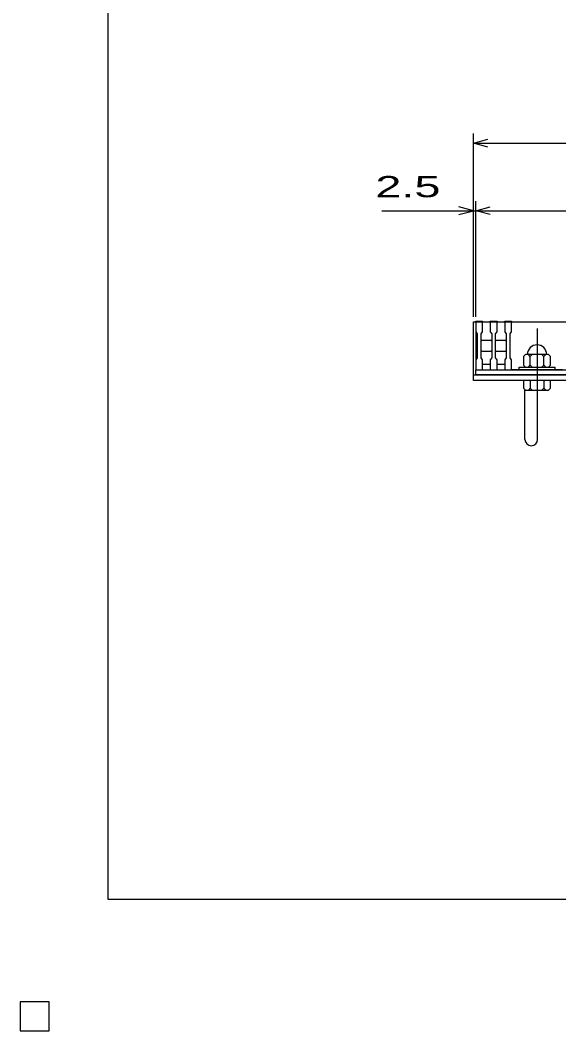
# Model space of a CAD drawing. Units: millimetres, scale not verified. Extents: x -1820 to 1731, y -1282 to 1054.
# Drawn here: x -1820 to -1262, y -1282 to -235 of the extents above; entities that cross this region are included whole.
import ezdxf
from ezdxf.enums import TextEntityAlignment as Align

# ---------------------------------------------------------------- set-up
doc = ezdxf.new("R2010")
doc.units = ezdxf.units.MM
doc.header["$LTSCALE"] = 10
doc.linetypes.add('CHAIN', pattern=[18.5, 12, -1.5, 3.5, -1.5])
for name, color, linetype, lineweight in [('0_2', 150, 'Continuous', 25), ('16', 3, 'Continuous', 25), ('19', 6, 'Continuous', 25), ('22', 4, 'Continuous', 25)]:
    doc.layers.add(name, color=color, linetype=linetype, lineweight=lineweight)
doc.styles.add('ベクトル', font='')
doc.styles.get('ベクトル').set_extended_font_data('ベクトル')

msp = doc.modelspace()

# ---------------------------------------------------------------- linework, layer by layer
at = {"layer": '0_2'}
for p, q in [((-1729, -1146.5), (-1729, 1053.5)), ((1731, -1146.5), (-1729, -1146.5))]:
    msp.add_line(p, q, dxfattribs=at)
at = {"layer": '16'}
for p, q in [((-1348, -547.5), (-1348, -546.8)), ((-1348, -546.8), (-1341, -546.8)), ((-1348, -547.5), (-1348, -558)), ((-1341, -547.5), (-1348, -547.5)), ((-1348, -547.5), (-1348, -591.5)), ((-1348, -547.5), (-353, -547.5)), ((-1341, -546.8), (-1341, -547.5)), ((-1341, -558), (-1341, -547.5)), ((-1333, -547.5), (-1333, -546.8)), ((-1333, -546.8), (-1326, -546.8)), ((-1333, -547.5), (-1333, -558)), ((-1326, -547.5), (-1333, -547.5)), ((-1326, -546.8), (-1326, -547.5)), ((-1326, -558), (-1326, -547.5)), ((-1318, -547.5), (-1318, -546.8)), ((-1318, -546.8), (-1311, -546.8)), ((-1318, -547.5), (-1318, -558)), ((-1311, -547.5), (-1318, -547.5)), ((-1311, -546.8), (-1311, -547.5)), ((-1311, -558), (-1311, -547.5)), ((-1311, -547.5), (-1258, -547.5)), ((-1348, -558), (-1346.5, -560)), ((-1346.5, -560), (-1346.5, -585)), ((-1342.5, -560), (-1341, -558)), ((-1342.5, -585), (-1342.5, -560)), ((-1333, -558), (-1331.5, -560)), ((-1331.5, -560), (-1331.5, -585)), ((-1327.5, -560), (-1326, -558)), ((-1327.5, -585), (-1327.5, -560)), ((-1318, -558), (-1316.5, -560)), ((-1316.5, -560), (-1316.5, -585)), ((-1312.5, -560), (-1311, -558)), ((-1312.5, -585), (-1312.5, -560)), ((-1342.5, -567.5), (-1341.5, -566.5)), ((-1341.5, -566.5), (-1332.5, -566.5)), ((-1332.5, -566.5), (-1331.5, -567.5)), ((-1327.5, -567.5), (-1326.5, -566.5)), ((-1326.5, -566.5), (-1317.5, -566.5)), ((-1317.5, -566.5), (-1316.5, -567.5)), ((-1346.5, -585), (-1348, -587)), ((-1341.5, -578.5), (-1342.5, -577.5)), ((-1341, -587), (-1342.5, -585)), ((-1332.5, -578.5), (-1341.5, -578.5)), ((-1331.5, -585), (-1333, -587)), ((-1331.5, -577.5), (-1332.5, -578.5)), ((-1326.5, -578.5), (-1327.5, -577.5)), ((-1326, -587), (-1327.5, -585)), ((-1317.5, -578.5), (-1326.5, -578.5)), ((-1316.5, -585), (-1318, -587)), ((-1316.5, -577.5), (-1317.5, -578.5)), ((-1311, -587), (-1312.5, -585)), ((-1296.5, -581.5), (-1298.5, -583.5)), ((-1298.5, -583.5), (-1298.5, -592.5)), ((-1272.5, -581.5), (-1296.5, -581.5)), ((-1291.5, -583.5), (-1293.5, -581.5)), ((-1289.5, -581.5), (-1291.5, -583.5)), ((-1291.5, -592.5), (-1291.5, -583.5)), ((-1277.5, -583.5), (-1279.5, -581.5)), ((-1275.5, -581.5), (-1277.5, -583.5)), ((-1277.5, -592.5), (-1277.5, -583.5)), ((-1270.5, -583.5), (-1272.5, -581.5)), ((-1270.5, -592.5), (-1270.5, -583.5)), ((-1348, -587), (-1348, -597.5)), ((-1341, -597.5), (-1341, -587)), ((-1341, -591.5), (-1333, -591.5)), ((-1333, -587), (-1333, -597.5)), ((-1326, -597.5), (-1326, -587)), ((-1326, -591.5), (-1318, -591.5)), ((-1318, -587), (-1318, -597.5)), ((-1311, -597.5), (-1311, -587)), ((-1303, -597.5), (-1303, -594.5)), ((-1303, -594.5), (-1266, -594.5)), ((-1298.5, -592.5), (-1296.5, -594.5)), ((-1293.5, -594.5), (-1291.5, -592.5)), ((-1291.5, -592.5), (-1289.5, -594.5)), ((-1279.5, -594.5), (-1277.5, -592.5)), ((-1277.5, -592.5), (-1275.5, -594.5)), ((-1272.5, -594.5), (-1270.5, -592.5)), ((-1266, -594.5), (-1266, -597.5)), ((-1348, -597.5), (-1341, -597.5)), ((-1348, -597.5), (-353, -597.5)), ((-1348, -602.5), (-1348, -597.5)), ((-353, -602.5), (-1348, -602.5)), ((-1333, -597.5), (-1326, -597.5)), ((-1318, -597.5), (-1311, -597.5)), ((-1258, -597.5), (-1311, -597.5)), ((-1266, -597.5), (-1303, -597.5)), ((-1790, -1252.5), (-1820, -1252.5)), ((-1820, -1252.5), (-1820, -1282.5)), ((-1790, -1252.5), (-1820, -1252.5)), ((-1820, -1252.5), (-1820, -1282.5)), ((-1790, -1252.5), (-1820, -1252.5)), ((-1820, -1252.5), (-1820, -1282.5)), ((-1790, -1252.5), (-1820, -1252.5)), ((-1820, -1252.5), (-1820, -1282.5)), ((-1790, -1252.5), (-1820, -1252.5)), ((-1820, -1252.5), (-1820, -1282.5)), ((-1790, -1282.5), (-1790, -1252.5)), ((-1790, -1282.5), (-1790, -1252.5)), ((-1790, -1282.5), (-1790, -1252.5)), ((-1790, -1282.5), (-1790, -1252.5)), ((-1790, -1282.5), (-1790, -1252.5)), ((-1820, -1282.5), (-1790, -1282.5)), ((-1820, -1282.5), (-1790, -1282.5)), ((-1820, -1282.5), (-1790, -1282.5)), ((-1820, -1282.5), (-1790, -1282.5)), ((-1820, -1282.5), (-1790, -1282.5))]:
    msp.add_line(p, q, dxfattribs=at)
at = {"layer": '16', "linetype": 'CHAIN'}
msp.add_line((-1284.5, -554.5), (-1284.5, -629.5), dxfattribs=at)
at = {"layer": '16'}
msp.add_arc((-1284.5, -581.5), 10, 0, 180, dxfattribs=at)
at = {"layer": '19'}
for p, q in [((-1350.5, -602.5), (-1350.5, -547.5)), ((-1350.5, -547.5), (-1348, -547.5)), ((-1350.5, -602.5), (-350.5, -602.5)), ((-1350.5, -608.5), (-1350.5, -602.5)), ((-350.5, -608.5), (-1350.5, -608.5)), ((-1298.5, -608.5), (-1298.5, -616.5)), ((-1270.5, -608.5), (-1298.5, -608.5)), ((-1298.5, -616.5), (-1296.5, -618.5)), ((-1291.5, -616.5), (-1293.5, -618.5)), ((-1291.5, -608.5), (-1291.5, -616.5)), ((-1289.5, -618.5), (-1291.5, -616.5)), ((-1277.5, -616.5), (-1279.5, -618.5)), ((-1277.5, -608.5), (-1277.5, -616.5)), ((-1275.5, -618.5), (-1277.5, -616.5)), ((-1272.5, -618.5), (-1270.5, -616.5)), ((-1270.5, -616.5), (-1270.5, -608.5)), ((-1297, -669.6), (-1297, -618.5)), ((-1296.5, -618.5), (-1272.5, -618.5)), ((-1284, -669.6), (-1284, -618.5))]:
    msp.add_line(p, q, dxfattribs=at)
msp.add_arc((-1290.5, -669.6), 6.5, 180, 0, dxfattribs=at)
at = {"layer": '22'}
for p, q in [((-1350.5, -542.5), (-1350.5, -352.5)), ((-1350.5, -362.5), (-1335.5, -358.5)), ((-1335.5, -366.5), (-1350.5, -362.5)), ((-1350.5, -362.5), (-350.5, -362.5)), ((-1350.5, -432.5), (-1365.5, -428.5)), ((-1350.5, -542.5), (-1350.5, -422.5)), ((-1348, -542.5), (-1348, -422.5)), ((-1348, -432.5), (-1333, -428.5)), ((-1445.5, -432.5), (-1350.5, -432.5)), ((-1365.5, -436.5), (-1350.5, -432.5)), ((-1350.5, -432.5), (-1348, -432.5)), ((-1333, -436.5), (-1348, -432.5)), ((-1348, -432.5), (-353, -432.5))]:
    msp.add_line(p, q, dxfattribs=at)
at = {"layer": '22', "color": 2}
for p, q in [((-1790, -1252.5), (-1820, -1252.5)), ((-1820, -1252.5), (-1820, -1282.5)), ((-1790, -1252.5), (-1820, -1252.5)), ((-1820, -1252.5), (-1820, -1282.5)), ((-1790, -1252.5), (-1820, -1252.5)), ((-1820, -1252.5), (-1820, -1282.5)), ((-1790, -1282.5), (-1790, -1252.5)), ((-1790, -1282.5), (-1790, -1252.5)), ((-1790, -1282.5), (-1790, -1252.5)), ((-1820, -1282.5), (-1790, -1282.5)), ((-1820, -1282.5), (-1790, -1282.5)), ((-1820, -1282.5), (-1790, -1282.5))]:
    msp.add_line(p, q, dxfattribs=at)

# ---------------------------------------------------------------- texts
at = {"layer": '22', "color": 2, "style": 'ベクトル', "width": 1.65}
msp.add_text(' 2.5 ', height=21.99, dxfattribs=at).set_placement((-1465.5, -407.5), align=Align.MIDDLE_LEFT)

doc.saveas('drawing.dxf')
